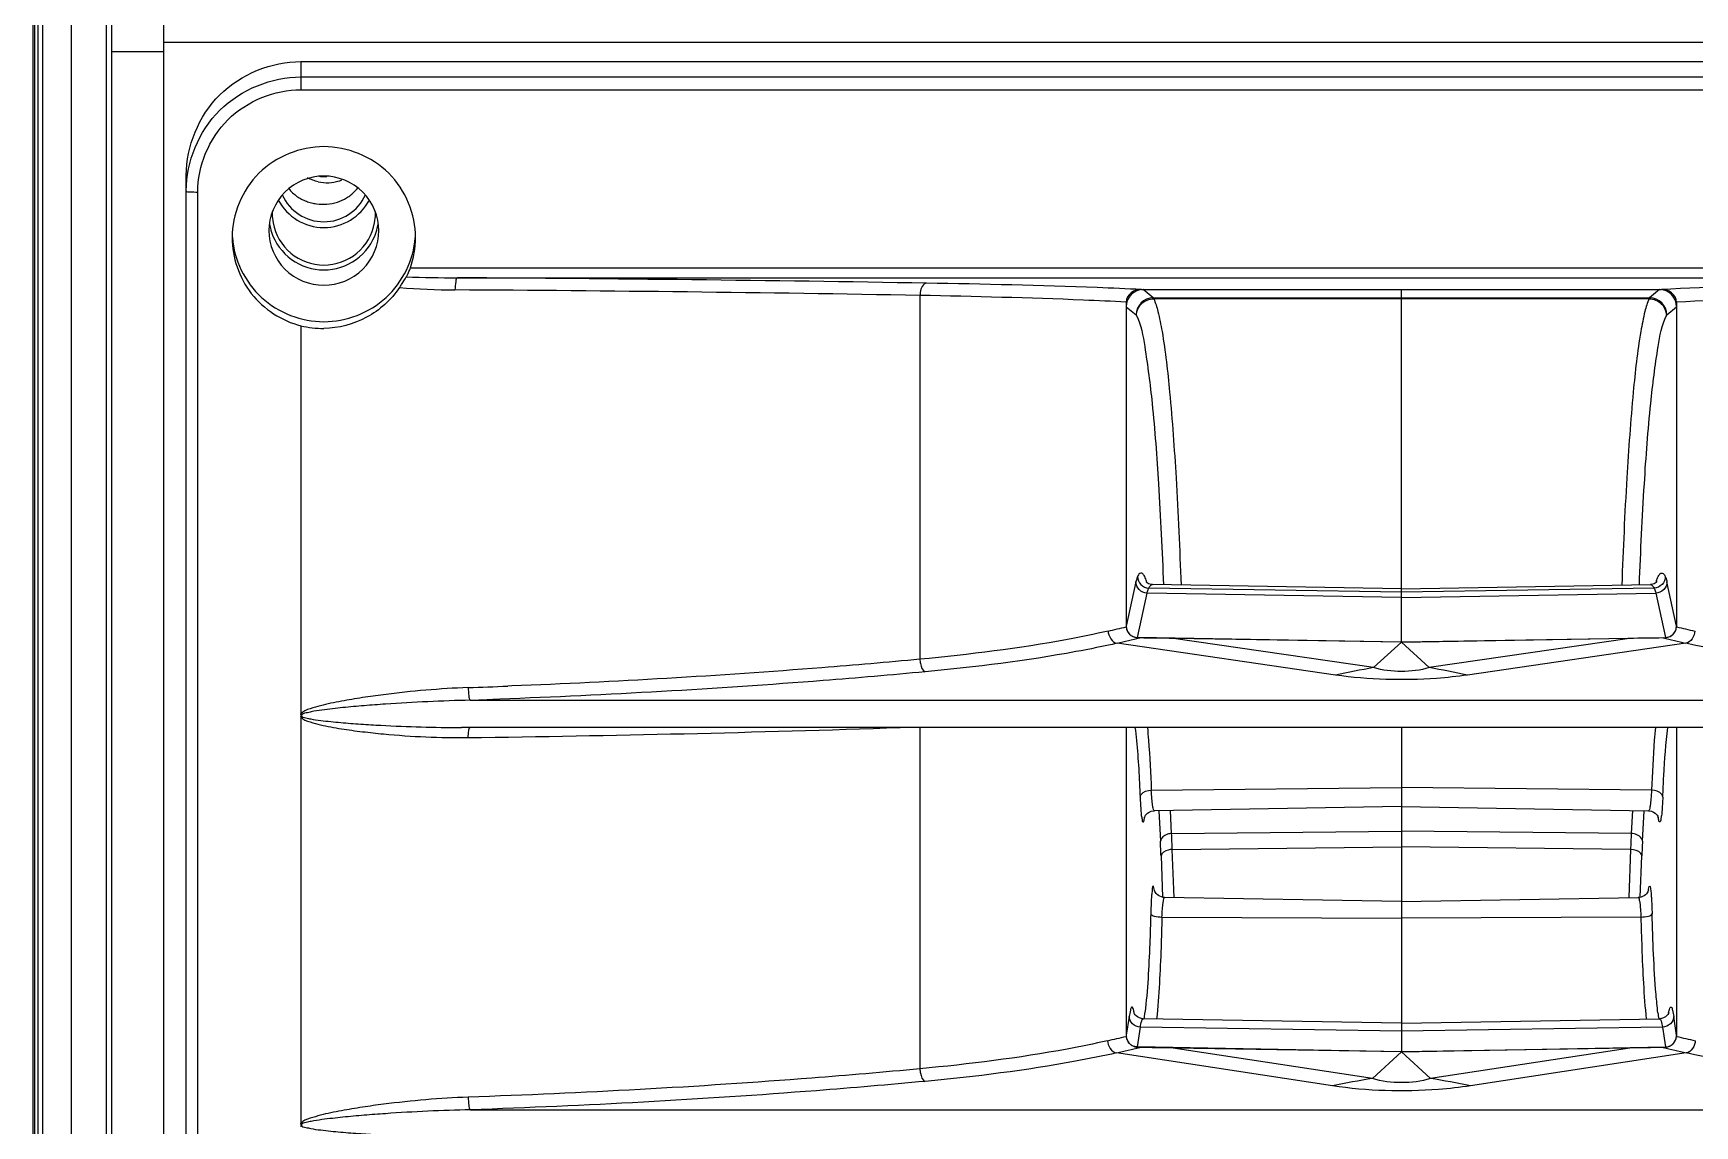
# Model space of a CAD drawing. Header units: millimetres. Extents: x 208114 to 212367, y 170574 to 176275.
# Drawn here: x 208771.5 to 208844, y 175260.6 to 175308.3 of the extents above; entities that cross this region are included whole.
import ezdxf

# ---------------------------------------------------------------- set-up
doc = ezdxf.new("R2010")
doc.units = ezdxf.units.MM
doc.header["$LTSCALE"] = 10

msp = doc.modelspace()

# ---------------------------------------------------------------- linework, layer by layer
for p, q in [((208771.522, 174469.292), (208771.522, 175432.692)), ((208771.589, 174469.292), (208771.589, 175432.692)), ((208771.73, 174469.292), (208771.73, 175432.692)), ((208771.944, 174469.292), (208771.944, 175432.692)), ((208773.183, 175432.692), (208773.183, 174469.292)), ((208774.716, 174469.292), (208774.716, 175432.692)), ((208774.947, 175183.292), (208774.947, 175432.492)), ((208777.197, 175413.692), (208777.197, 175202.047)), ((208885.197, 175307.891), (208777.197, 175307.891)), ((208774.947, 175307.492), (208777.197, 175307.492)), ((208783.197, 175307.054), (208783.197, 175305.824)), ((208783.197, 175307.054), (208879.197, 175307.054)), ((208783.197, 175306.382), (208879.197, 175306.382)), ((208783.197, 175305.824), (208879.197, 175305.824)), ((208778.197, 175202.169), (208778.197, 175302.092)), ((208778.697, 175202.108), (208778.697, 175301.358)), ((208787.972, 175298.061), (208874.422, 175298.061)), ((208790.023, 175297.622), (208872.371, 175297.622)), ((208819.86, 175297.111), (208842.534, 175297.111)), ((208820.37, 175296.748), (208819.94, 175297.111)), ((208831.197, 175281.727), (208831.197, 175297.111)), ((208842.454, 175297.111), (208842.024, 175296.748)), ((208810.197, 175296.853), (208810.197, 175280.983)), ((208819.197, 175296.561), (208819.197, 175282.398)), ((208819.197, 175296.363), (208819.622, 175296.005)), ((208820.37, 175296.748), (208842.024, 175296.748)), ((208820.391, 175296.713), (208842.004, 175296.713)), ((208842.772, 175296.005), (208843.197, 175296.363)), ((208843.197, 175296.561), (208843.197, 175282.398)), ((208783.197, 175295.529), (208783.197, 175278.596)), ((208819.614, 175284.354), (208819.197, 175282.428)), ((208831.197, 175283.903), (208820.177, 175284.091)), ((208820.335, 175284.239), (208820.337, 175284.239)), ((208831.197, 175284.049), (208820.336, 175284.239)), ((208831.197, 175284.049), (208842.058, 175284.239)), ((208842.217, 175284.091), (208831.197, 175283.903)), ((208842.057, 175284.239), (208842.059, 175284.239)), ((208843.197, 175282.428), (208842.78, 175284.354)), ((208819.683, 175281.93), (208820.104, 175283.873)), ((208831.197, 175283.683), (208820.104, 175283.873)), ((208831.197, 175283.683), (208842.29, 175283.873)), ((208842.29, 175283.873), (208842.711, 175281.93)), ((208831.197, 175281.727), (208819.683, 175281.93)), ((208831.197, 175281.727), (208821.252, 175281.892)), ((208829.985, 175280.617), (208821.252, 175281.892)), ((208831.197, 175281.727), (208842.711, 175281.93)), ((208841.142, 175281.892), (208831.197, 175281.727)), ((208841.142, 175281.892), (208832.409, 175280.617)), ((208828.32, 175280.295), (208818.798, 175281.684)), ((208831.197, 175281.727), (208829.985, 175280.617)), ((208831.197, 175281.727), (208832.409, 175280.617)), ((208843.596, 175281.684), (208834.074, 175280.295)), ((208792.396, 175279.817), (208792.217, 175279.81)), ((208790.588, 175279.195), (208871.807, 175279.195)), ((208791.87, 175279.241), (208791.57, 175279.23)), ((208783.197, 175278.466), (208783.197, 175260.731)), ((208790.194, 175278.004), (208790.202, 175278.004)), ((208872.2, 175278.004), (208790.199, 175278.004)), ((208810.197, 175278.004), (208810.197, 175263.118)), ((208819.197, 175278.004), (208819.197, 175264.532)), ((208831.197, 175278.004), (208831.197, 175263.862)), ((208843.197, 175278.004), (208843.197, 175264.532)), ((208820.288, 175275.27), (208831.197, 175275.386)), ((208842.106, 175275.27), (208831.197, 175275.386)), ((208831.197, 175274.562), (208820.422, 175274.374)), ((208831.197, 175274.562), (208841.972, 175274.374)), ((208820.614, 175274.378), (208820.684, 175273.044)), ((208821.174, 175273.381), (208821.122, 175274.387)), ((208841.272, 175274.387), (208841.22, 175273.381)), ((208841.71, 175273.044), (208841.78, 175274.378)), ((208821.174, 175273.381), (208831.197, 175273.491)), ((208841.22, 175273.381), (208831.197, 175273.491)), ((208820.712, 175272.408), (208820.777, 175270.603)), ((208821.202, 175272.688), (208831.197, 175272.797)), ((208821.278, 175270.585), (208821.202, 175272.688)), ((208841.192, 175272.688), (208831.197, 175272.797)), ((208841.192, 175272.688), (208841.116, 175270.585)), ((208841.617, 175270.603), (208841.682, 175272.408)), ((208831.197, 175270.412), (208820.866, 175270.592)), ((208831.197, 175270.412), (208841.528, 175270.592)), ((208820.753, 175269.737), (208831.197, 175269.687)), ((208841.641, 175269.737), (208831.197, 175269.687)), ((208819.32, 175265.398), (208819.197, 175264.58)), ((208819.535, 175265.547), (208819.527, 175265.563)), ((208831.197, 175265.109), (208819.937, 175265.305)), ((208831.197, 175265.109), (208842.457, 175265.305)), ((208843.197, 175264.58), (208843.074, 175265.398)), ((208819.679, 175264.071), (208819.81, 175264.938)), ((208831.197, 175264.757), (208819.81, 175264.938)), ((208842.584, 175264.938), (208831.197, 175264.757)), ((208842.584, 175264.938), (208842.715, 175264.071)), ((208828.189, 175262.375), (208818.774, 175263.814)), ((208831.197, 175263.862), (208819.679, 175264.071)), ((208829.933, 175262.696), (208821.237, 175264.025)), ((208831.197, 175263.853), (208821.237, 175264.025)), ((208831.197, 175263.853), (208829.933, 175262.696)), ((208831.197, 175263.862), (208842.715, 175264.071)), ((208841.158, 175264.025), (208831.197, 175263.853)), ((208831.197, 175263.853), (208832.461, 175262.696)), ((208841.158, 175264.025), (208832.461, 175262.696)), ((208843.62, 175263.814), (208834.205, 175262.375)), ((208790.588, 175261.33), (208871.807, 175261.33))]:
    msp.add_line(p, q)
for points in [[(208820.335, 175284.239), (208820.299, 175284.241), (208820.172, 175284.276), (208820.089, 175284.328), (208820.061, 175284.356)], [(208842.341, 175284.361), (208842.346, 175284.372), (208842.342, 175284.366), (208842.302, 175284.326), (208842.216, 175284.274), (208842.087, 175284.241), (208842.059, 175284.239)], [(208783.219, 175278.531), (208783.209, 175278.544), (208783.202, 175278.56), (208783.198, 175278.577), (208783.197, 175278.596)], [(208783.197, 175278.466), (208783.198, 175278.484), (208783.202, 175278.501), (208783.209, 175278.517), (208783.219, 175278.531)], [(208819.992, 175274.089), (208819.991, 175274.087), (208819.99, 175274.083), (208819.993, 175274.089), (208820, 175274.107), (208820.015, 175274.137), (208820.04, 175274.176), (208820.077, 175274.222), (208820.129, 175274.27), (208820.194, 175274.313), (208820.277, 175274.35), (208820.378, 175274.372), (208820.422, 175274.374)], [(208841.972, 175274.374), (208842.01, 175274.372), (208842.111, 175274.352), (208842.195, 175274.316), (208842.262, 175274.273), (208842.314, 175274.225), (208842.353, 175274.179), (208842.378, 175274.139), (208842.394, 175274.108), (208842.401, 175274.09), (208842.402, 175274.087)], [(208820.499, 175270.767), (208820.464, 175270.815), (208820.439, 175270.859), (208820.424, 175270.894), (208820.417, 175270.916)], [(208841.979, 175270.921), (208841.978, 175270.92), (208841.975, 175270.908), (208841.966, 175270.882), (208841.947, 175270.844), (208841.92, 175270.799)], [(208820.866, 175270.592), (208820.807, 175270.596), (208820.727, 175270.615), (208820.657, 175270.643), (208820.596, 175270.679), (208820.544, 175270.72), (208820.499, 175270.767)], [(208841.92, 175270.799), (208841.882, 175270.752), (208841.836, 175270.707), (208841.782, 175270.667), (208841.719, 175270.634), (208841.649, 175270.609), (208841.569, 175270.594), (208841.528, 175270.592)], [(208819.937, 175265.305), (208819.861, 175265.313), (208819.77, 175265.339), (208819.692, 175265.378), (208819.627, 175265.427), (208819.581, 175265.476), (208819.552, 175265.517), (208819.535, 175265.547)], [(208842.715, 175265.386), (208842.633, 175265.342), (208842.536, 175265.313), (208842.457, 175265.305)], [(208842.864, 175265.554), (208842.867, 175265.564), (208842.868, 175265.566), (208842.863, 175265.555), (208842.85, 175265.529), (208842.824, 175265.49), (208842.779, 175265.439), (208842.715, 175265.386)], [(208783.219, 175260.666), (208783.209, 175260.679), (208783.202, 175260.695), (208783.198, 175260.712), (208783.197, 175260.731)], [(208783.197, 175260.601), (208783.198, 175260.619), (208783.202, 175260.636), (208783.209, 175260.652), (208783.219, 175260.666)]]:
    msp.add_lwpolyline(points)
for centre, radius, start, end in [((208784.333, 175303.493), 1.726, 257.06395, 272.6211), ((208784.254, 175304.113), 2.077, 263.23268, 268.33879), ((208784.252, 175304.049), 2.012, 268.34407, 272.08911), ((208784.33, 175303.536), 1.769, 272.67221, 287.42991), ((208784.313, 175303.596), 1.831, 287.37411, 291.65981), ((208784.031, 175302.883), 2.121, 315.33064, 320.87674), ((208784.172, 175302.985), 2.156, 262.2226, 274.23907), ((208784.174, 175300.353), 2.377, 189.17547, 198.0886), ((208784.134, 175300.412), 2.187, 177.3002, 179.99693), ((208784.167, 175300.414), 2.22, 180.03696, 190.24658), ((208784.227, 175300.414), 2.22, 349.75342, 359.96304), ((208784.26, 175300.412), 2.187, 0.00307, 2.6998), ((208784.22, 175300.353), 2.377, 341.9114, 350.82453), ((208784.226, 175299.378), 3.971, 340.62933, 359.91803), ((208790.181, 175332.403), 35.309, 265.6448, 269.5659), ((208790.278, 175375.895), 78.273, 268.17911, 269.81299), ((208779.911, 173606.288), 1690.836, 88.973655, 89.661047), ((208779.936, 173524.5), 1773.151, 89.013042, 89.67406), ((208820.374, 175295.996), 0.752, 90.25885, 179.32363), ((208842.021, 175295.996), 0.752, 0.67637, 89.74115), ((208784.148, 175299.416), 4.001, 256.24992, 270.70216), ((208817.78, 175283.636), 2.421, 16.78688, 19.23805), ((208844.616, 175283.636), 2.423, 160.76174, 163.22503), ((208750.724, 175576.114), 301.593, 282.96782, 283.12279), ((208761.923, 175530.147), 254.889, 282.89328, 283.12045), ((208900.471, 175530.145), 254.888, 256.87955, 257.10672), ((208911.674, 175576.13), 301.609, 256.87722, 257.03217), ((208837.431, 175237.72), 43.538, 99.84698, 102.07954), ((208824.963, 175237.718), 43.541, 77.92052, 80.15296), ((208777.506, 175656.082), 376.559, 271.97629, 272.23893), ((208777.466, 175660.238), 381.269, 271.97223, 272.12001), ((208778.805, 176186.67), 909.178, 270.736526, 271.924115), ((208772.371, 175271.074), 48.858, 1.8931, 2.70731), ((208890.023, 175271.074), 48.858, 177.29269, 178.1069), ((208780.464, 175270.963), 40.274, 2.05632, 2.96197), ((208881.93, 175270.963), 40.274, 177.03803, 177.94368), ((208816.866, 175265.075), 2.719, 9.55023, 10.49278), ((208808.824, 175266.898), 11.266, 351.84141, 353.1571), ((208853.57, 175266.898), 11.266, 186.84314, 188.15863), ((208845.667, 175265.052), 2.86, 169.76797, 170.45596), ((208751.774, 175554.489), 297.692, 282.9287, 283.09024), ((208819.733, 175264.58), 0.536, 180.00455, 185.13916), ((208842.581, 175264.58), 0.616, 355.56634, 0.02345), ((208910.623, 175554.502), 297.705, 256.90976, 257.0713), ((208762.881, 175508.704), 251.188, 282.85675, 283.0927), ((208819.698, 175264.564), 0.497, 223.805, 231.5334), ((208819.691, 175264.556), 0.486, 231.54646, 236.61873), ((208819.69, 175264.554), 0.484, 236.61904, 240.21888), ((208819.687, 175264.549), 0.478, 240.20838, 247.61086), ((208819.684, 175264.541), 0.469, 247.62191, 250.83056), ((208899.512, 175508.703), 251.187, 256.9073, 257.14325), ((208842.741, 175264.479), 0.404, 290.41778, 295.69726), ((208837.34, 175217.588), 45.712, 99.32553, 101.54862), ((208825.053, 175217.586), 45.714, 78.45143, 80.67443)]:
    msp.add_arc(centre, radius, start, end)
for centre, major_axis, ratio, start_param, end_param in [((208784.197, 175302.082), (0, 2.267), 0.992501, 8.344017, 10.505539), ((208784.197, 175302.082), (0, -2.015), 0.992501, 5.144562, 7.421808), ((208819.948, 175296.355), (-0.391, 0.65), 0.987274, -0.535705, 1.023779), ((208842.446, 175296.355), (0.391, 0.65), 0.987274, -1.023779, 0.535705), ((208819.698, 175282.434), (0.262, 0.433), 0.987367, -4.161989, -2.61995), ((208823.819, 175182.525), (157.113, -7.019), 0.631093, 1.615312, 1.624665), ((208838.575, 175182.525), (157.113, 7.019), 0.631093, 1.516927, 1.52628), ((208842.696, 175282.434), (-0.262, 0.433), 0.987367, -3.663235, -2.121196), ((208823.533, 175164.66), (152.917, -7.148), 0.648348, 1.616105, 1.625612), ((208838.861, 175164.66), (152.917, 7.148), 0.648348, 1.515981, 1.525488)]:
    msp.add_ellipse(centre, major_axis=major_axis, ratio=ratio, start_param=start_param, end_param=end_param)
for points, knots in [([(208778.197, 175302.092), (208778.197, 175303.359), (208779.273, 175306.004), (208781.923, 175307.054), (208783.197, 175307.054)], [0, 0, 0, 0, 0.498669, 1, 1, 1, 1]), ([(208778.197, 175301.419), (208778.197, 175302.687), (208779.273, 175305.332), (208781.923, 175306.382), (208783.197, 175306.382)], [0, 0, 0, 0, 0.498669, 1, 1, 1, 1]), ([(208778.697, 175301.358), (208778.697, 175302.499), (208779.665, 175304.88), (208782.05, 175305.824), (208783.197, 175305.824)], [0, 0, 0, 0, 0.498669, 1, 1, 1, 1]), ([(208784.197, 175303.343), (208783.178, 175303.343), (208781.058, 175302.503), (208780.197, 175300.387), (208780.197, 175299.373)], [0, 0, 0, 0, 0.501333, 1, 1, 1, 1]), ([(208788.197, 175299.373), (208788.197, 175300.387), (208787.337, 175302.503), (208785.217, 175303.343), (208784.197, 175303.343)], [0, 0, 0, 0, 0.498661, 1, 1, 1, 1]), ([(208778.197, 175301.419), (208778.197, 175301.368), (208778.462, 175301.389), (208778.579, 175301.358), (208778.697, 175301.358)], [0, 0, 0, 0, 0.301345, 1, 1, 1, 1]), ([(208784.197, 175302.061), (208783.585, 175302.061), (208782.314, 175301.557), (208781.797, 175300.287), (208781.797, 175299.679)], [0, 0, 0, 0, 0.501331, 1, 1, 1, 1]), ([(208782.67, 175301.512), (208782.721, 175301.448), (208782.832, 175301.328), (208782.959, 175301.223), (208783.025, 175301.176)], [0, 0, 0, 0, 0.501518, 1, 1, 1, 1]), ([(208783.947, 175301.811), (208783.867, 175301.829), (208783.708, 175301.878), (208783.556, 175301.945), (208783.481, 175301.983)], [0, 0, 0, 0, 0.492681, 1, 1, 1, 1]), ([(208786.597, 175299.679), (208786.597, 175300.287), (208786.081, 175301.557), (208784.809, 175302.061), (208784.197, 175302.061)], [0, 0, 0, 0, 0.498669, 1, 1, 1, 1]), ([(208785.188, 175301.109), (208785.252, 175301.149), (208785.375, 175301.237), (208785.487, 175301.338), (208785.54, 175301.391)], [0, 0, 0, 0, 0.500644, 1, 1, 1, 1]), ([(208783.025, 175301.176), (208783.089, 175301.131), (208783.221, 175301.05), (208783.364, 175300.987), (208783.436, 175300.96)], [0, 0, 0, 0, 0.499542, 1, 1, 1, 1]), ([(208783.436, 175300.96), (208783.508, 175300.933), (208783.654, 175300.888), (208783.804, 175300.859), (208783.88, 175300.849)], [0, 0, 0, 0, 0.500034, 1, 1, 1, 1]), ([(208784.331, 175300.835), (208784.485, 175300.846), (208784.786, 175300.902), (208785.063, 175301.031), (208785.188, 175301.109)], [0, 0, 0, 0, 0.511419, 1, 1, 1, 1]), ([(208781.982, 175300.019), (208782.073, 175299.518), (208782.636, 175298.548), (208784.197, 175297.994), (208785.758, 175298.548), (208786.321, 175299.518), (208786.412, 175300.019)], [0, 0, 0, 0, 0.249445, 0.5, 0.750555, 1, 1, 1, 1]), ([(208780.197, 175299.373), (208780.197, 175298.516), (208780.794, 175296.748), (208782.363, 175295.743), (208783.197, 175295.529)], [0, 0, 0, 0, 0.498882, 1, 1, 1, 1]), ([(208780.209, 175299.374), (208780.284, 175298.41), (208781.212, 175296.465), (208783.225, 175295.709), (208784.197, 175295.709)], [0, 0, 0, 0, 0.498728, 1, 1, 1, 1]), ([(208781.797, 175299.679), (208781.797, 175299.07), (208782.314, 175297.801), (208783.585, 175297.297), (208784.197, 175297.297)], [0, 0, 0, 0, 0.498669, 1, 1, 1, 1]), ([(208781.914, 175299.615), (208782.067, 175299.147), (208782.695, 175298.287), (208784.197, 175297.81), (208785.699, 175298.287), (208786.327, 175299.147), (208786.48, 175299.615)], [0, 0, 0, 0, 0.249475, 0.5, 0.750525, 1, 1, 1, 1]), ([(208784.197, 175297.297), (208784.809, 175297.297), (208786.081, 175297.801), (208786.597, 175299.07), (208786.597, 175299.679)], [0, 0, 0, 0, 0.501331, 1, 1, 1, 1]), ([(208784.197, 175295.709), (208785.169, 175295.709), (208787.182, 175296.465), (208788.11, 175298.409), (208788.185, 175299.373)], [0, 0, 0, 0, 0.501272, 1, 1, 1, 1]), ([(208787.791, 175297.662), (208787.805, 175297.683), (208787.876, 175297.812), (208787.932, 175297.947), (208787.972, 175298.061)], [0, 0, 0, 0, 0.176953, 1, 1, 1, 1]), ([(208787.499, 175297.196), (208787.137, 175296.663), (208786.142, 175295.759), (208784.84, 175295.423), (208784.197, 175295.415)], [0, 0, 0, 0, 0.500667, 1, 1, 1, 1]), ([(208787.499, 175297.196), (208787.53, 175297.241), (208787.632, 175297.394), (208787.723, 175297.553), (208787.791, 175297.662)], [0, 0, 0, 0, 0.301415, 1, 1, 1, 1]), ([(208790.023, 175297.622), (208789.966, 175297.613), (208789.942, 175297.364), (208789.917, 175297.219), (208789.913, 175297.095)], [0, 0, 0, 0, 0.317, 1, 1, 1, 1]), ([(208810.478, 175297.388), (208810.442, 175297.386), (208810.244, 175297.276), (208810.208, 175297.027), (208810.197, 175296.853)], [0, 0, 0, 0, 0.172206, 1, 1, 1, 1]), ([(208819.86, 175297.111), (208819.216, 175297.142), (208816.09, 175297.273), (208812.961, 175297.345), (208810.478, 175297.388)], [0, 0, 0, 0, 0.206253, 1, 1, 1, 1]), ([(208819.86, 175297.111), (208819.703, 175297.111), (208819.376, 175297.032), (208819.197, 175296.715), (208819.197, 175296.561)], [0, 0, 0, 0, 0.505539, 1, 1, 1, 1]), ([(208851.916, 175297.388), (208851.008, 175297.372), (208847.88, 175297.309), (208844.752, 175297.219), (208842.534, 175297.111)], [0, 0, 0, 0, 0.290124, 1, 1, 1, 1]), ([(208843.197, 175296.561), (208843.197, 175296.715), (208843.018, 175297.032), (208842.691, 175297.111), (208842.534, 175297.111)], [0, 0, 0, 0, 0.49446, 1, 1, 1, 1]), ([(208819.197, 175296.561), (208818.574, 175296.594), (208815.576, 175296.731), (208812.574, 175296.807), (208810.197, 175296.853)], [0, 0, 0, 0, 0.207802, 1, 1, 1, 1]), ([(208819.642, 175295.975), (208819.645, 175296.163), (208819.809, 175296.553), (208820.201, 175296.711), (208820.391, 175296.712)], [0, 0, 0, 0, 0.498887, 1, 1, 1, 1]), ([(208820.37, 175296.748), (208820.374, 175296.744), (208820.382, 175296.732), (208820.388, 175296.72), (208820.391, 175296.713)], [0, 0, 0, 0, 0.424269, 1, 1, 1, 1]), ([(208820.391, 175296.713), (208820.475, 175296.535), (208820.611, 175296.057), (208820.875, 175294.703), (208821.139, 175292.279), (208821.403, 175288.591), (208821.528, 175285.782), (208821.584, 175284.222)], [0, 0, 0, 0, 0.046904, 0.117704, 0.329384, 0.627583, 1, 1, 1, 1]), ([(208842.003, 175296.713), (208841.919, 175296.535), (208841.783, 175296.057), (208841.519, 175294.703), (208841.255, 175292.279), (208840.991, 175288.591), (208840.866, 175285.782), (208840.81, 175284.222)], [0, 0, 0, 0, 0.046904, 0.117704, 0.329385, 0.627583, 1, 1, 1, 1]), ([(208842.003, 175296.712), (208842.193, 175296.711), (208842.585, 175296.553), (208842.749, 175296.163), (208842.752, 175295.975)], [0, 0, 0, 0, 0.501115, 1, 1, 1, 1]), ([(208842.024, 175296.748), (208842.02, 175296.744), (208842.012, 175296.732), (208842.006, 175296.72), (208842.004, 175296.713)], [0, 0, 0, 0, 0.424288, 1, 1, 1, 1]), ([(208852.197, 175296.853), (208851.33, 175296.836), (208848.33, 175296.769), (208845.329, 175296.674), (208843.197, 175296.561)], [0, 0, 0, 0, 0.288752, 1, 1, 1, 1]), ([(208819.622, 175296.005), (208819.626, 175296.001), (208819.635, 175295.991), (208819.64, 175295.978), (208819.642, 175295.969)], [0, 0, 0, 0, 0.360568, 1, 1, 1, 1]), ([(208819.642, 175295.975), (208819.845, 175295.556), (208820.072, 175294.252), (208820.386, 175291.813), (208820.633, 175288.338), (208820.762, 175285.702), (208820.819, 175284.236)], [0, 0, 0, 0, 0.11816, 0.329812, 0.627692, 1, 1, 1, 1]), ([(208841.575, 175284.236), (208841.632, 175285.702), (208841.761, 175288.338), (208842.008, 175291.813), (208842.322, 175294.252), (208842.549, 175295.556), (208842.752, 175295.975)], [0, 0, 0, 0, 0.372308, 0.670188, 0.88184, 1, 1, 1, 1]), ([(208842.752, 175295.975), (208842.755, 175295.981), (208842.757, 175295.99), (208842.769, 175296), (208842.772, 175295.998)], [0, 0, 0, 0, 0.653, 1, 1, 1, 1]), ([(208820.066, 175284.434), (208820.041, 175284.505), (208819.997, 175284.61), (208819.899, 175284.756), (208819.75, 175284.723), (208819.711, 175284.638), (208819.687, 175284.591)], [0, 0, 0, 0, 0.366588, 0.583616, 0.740605, 1, 1, 1, 1]), ([(208842.328, 175284.434), (208842.353, 175284.505), (208842.397, 175284.61), (208842.495, 175284.756), (208842.644, 175284.723), (208842.683, 175284.638), (208842.707, 175284.591)], [0, 0, 0, 0, 0.366578, 0.583603, 0.740597, 1, 1, 1, 1]), ([(208819.687, 175284.591), (208819.68, 175284.578), (208819.647, 175284.501), (208819.628, 175284.42), (208819.614, 175284.354)], [0, 0, 0, 0, 0.181172, 1, 1, 1, 1]), ([(208820.104, 175283.873), (208819.979, 175283.877), (208819.726, 175283.98), (208819.615, 175284.233), (208819.614, 175284.354)], [0, 0, 0, 0, 0.507339, 1, 1, 1, 1]), ([(208819.687, 175284.591), (208819.687, 175284.465), (208819.792, 175284.204), (208820.051, 175284.094), (208820.177, 175284.091)], [0, 0, 0, 0, 0.498896, 1, 1, 1, 1]), ([(208820.104, 175283.873), (208820.11, 175283.896), (208820.129, 175283.971), (208820.151, 175284.046), (208820.177, 175284.091)], [0, 0, 0, 0, 0.318696, 1, 1, 1, 1]), ([(208820.177, 175284.091), (208820.189, 175284.113), (208820.225, 175284.174), (208820.287, 175284.239), (208820.335, 175284.239)], [0, 0, 0, 0, 0.343679, 1, 1, 1, 1]), ([(208842.059, 175284.239), (208842.107, 175284.239), (208842.169, 175284.174), (208842.205, 175284.113), (208842.217, 175284.091)], [0, 0, 0, 0, 0.656378, 1, 1, 1, 1]), ([(208842.707, 175284.591), (208842.707, 175284.465), (208842.602, 175284.204), (208842.343, 175284.094), (208842.217, 175284.091)], [0, 0, 0, 0, 0.498897, 1, 1, 1, 1]), ([(208842.217, 175284.091), (208842.224, 175284.079), (208842.256, 175284.009), (208842.275, 175283.934), (208842.29, 175283.873)], [0, 0, 0, 0, 0.182461, 1, 1, 1, 1]), ([(208842.78, 175284.354), (208842.779, 175284.233), (208842.668, 175283.98), (208842.415, 175283.877), (208842.29, 175283.873)], [0, 0, 0, 0, 0.492424, 1, 1, 1, 1]), ([(208842.707, 175284.591), (208842.714, 175284.578), (208842.747, 175284.501), (208842.766, 175284.42), (208842.78, 175284.354)], [0, 0, 0, 0, 0.181172, 1, 1, 1, 1]), ([(208818.402, 175282.214), (208817.818, 175282.079), (208815.106, 175281.526), (208812.354, 175281.186), (208810.197, 175280.983)], [0, 0, 0, 0, 0.216862, 1, 1, 1, 1]), ([(208819.197, 175282.398), (208819.197, 175282.262), (208819.36, 175281.988), (208819.644, 175281.913), (208819.783, 175281.912)], [0, 0, 0, 0, 0.494339, 1, 1, 1, 1]), ([(208842.611, 175281.912), (208842.75, 175281.913), (208843.034, 175281.988), (208843.197, 175282.262), (208843.197, 175282.398)], [0, 0, 0, 0, 0.505661, 1, 1, 1, 1]), ([(208818.798, 175281.684), (208818.202, 175281.548), (208815.436, 175280.988), (208812.631, 175280.643), (208810.431, 175280.436)], [0, 0, 0, 0, 0.216841, 1, 1, 1, 1]), ([(208851.963, 175280.436), (208851.174, 175280.51), (208848.37, 175280.808), (208845.574, 175281.231), (208843.596, 175281.684)], [0, 0, 0, 0, 0.280714, 1, 1, 1, 1]), ([(208810.431, 175280.436), (208808.948, 175280.297), (208802.77, 175279.767), (208796.578, 175279.419), (208791.87, 175279.241)], [0, 0, 0, 0, 0.240277, 1, 1, 1, 1]), ([(208810.197, 175280.983), (208808.773, 175280.849), (208802.848, 175280.337), (208796.909, 175279.996), (208792.396, 175279.817)], [0, 0, 0, 0, 0.240492, 1, 1, 1, 1]), ([(208810.197, 175280.983), (208810.198, 175280.92), (208810.221, 175280.728), (208810.299, 175280.48), (208810.431, 175280.436)], [0, 0, 0, 0, 0.311589, 1, 1, 1, 1]), ([(208832.409, 175280.617), (208832.022, 175280.489), (208831.197, 175280.42), (208830.372, 175280.489), (208829.985, 175280.617)], [0, 0, 0, 0, 0.499804, 1, 1, 1, 1]), ([(208790.492, 175279.747), (208789.877, 175279.725), (208788.645, 175279.647), (208787.109, 175279.483), (208785.88, 175279.313), (208784.964, 175279.158), (208784.191, 175279.007), (208783.612, 175278.828), (208783.283, 175278.724), (208783.197, 175278.596)], [0, 0, 0, 0, 0.24843, 0.498145, 0.623404, 0.748888, 0.874575, 0.937524, 1, 1, 1, 1]), ([(208790.492, 175279.747), (208790.493, 175279.627), (208790.517, 175279.451), (208790.537, 175279.241), (208790.588, 175279.195)], [0, 0, 0, 0, 0.636126, 1, 1, 1, 1]), ([(208834.074, 175280.295), (208833.629, 175280.23), (208831.718, 175280.032), (208829.776, 175280.082), (208828.32, 175280.295)], [0, 0, 0, 0, 0.234061, 1, 1, 1, 1]), ([(208790.588, 175279.195), (208789.97, 175279.183), (208788.735, 175279.14), (208787.192, 175279.051), (208785.957, 175278.959), (208785.187, 175278.889), (208784.568, 175278.824), (208784.113, 175278.765), (208783.711, 175278.715), (208783.45, 175278.635), (208783.219, 175278.609), (208783.219, 175278.531)], [0, 0, 0, 0, 0.249558, 0.499503, 0.624595, 0.749754, 0.812358, 0.874982, 0.937802, 0.968232, 1, 1, 1, 1]), ([(208783.197, 175278.466), (208783.284, 175278.339), (208783.613, 175278.242), (208784.191, 175278.078), (208784.964, 175277.946), (208785.88, 175277.819), (208787.11, 175277.689), (208788.646, 175277.582), (208789.878, 175277.558), (208790.492, 175277.567)], [0, 0, 0, 0, 0.062102, 0.124897, 0.250441, 0.375869, 0.501126, 0.751012, 1, 1, 1, 1]), ([(208783.219, 175278.531), (208783.219, 175278.457), (208783.436, 175278.431), (208783.683, 175278.358), (208784.064, 175278.314), (208784.495, 175278.262), (208785.081, 175278.208), (208785.81, 175278.152), (208786.979, 175278.082), (208788.44, 175278.022), (208789.609, 175278.004), (208790.194, 175278.004)], [0, 0, 0, 0, 0.031566, 0.062025, 0.124873, 0.187467, 0.250046, 0.375175, 0.500259, 0.750255, 1, 1, 1, 1]), ([(208790.492, 175277.567), (208790.493, 175277.668), (208790.511, 175277.794), (208790.529, 175277.992), (208790.576, 175278.006)], [0, 0, 0, 0, 0.676374, 1, 1, 1, 1]), ([(208819.575, 175278.013), (208819.601, 175277.822), (208819.711, 175276.81), (208819.764, 175275.793), (208819.798, 175274.97)], [0, 0, 0, 0, 0.189819, 1, 1, 1, 1]), ([(208820.116, 175278.013), (208820.135, 175277.825), (208820.214, 175276.913), (208820.259, 175275.997), (208820.288, 175275.27)], [0, 0, 0, 0, 0.205919, 1, 1, 1, 1]), ([(208842.278, 175278.013), (208842.259, 175277.825), (208842.18, 175276.913), (208842.135, 175275.997), (208842.106, 175275.27)], [0, 0, 0, 0, 0.205919, 1, 1, 1, 1]), ([(208842.596, 175274.97), (208842.609, 175275.281), (208842.659, 175276.297), (208842.725, 175277.314), (208842.819, 175278.013)], [0, 0, 0, 0, 0.306446, 1, 1, 1, 1]), ([(208819.798, 175274.97), (208819.802, 175275.01), (208819.89, 175275.203), (208820.127, 175275.264), (208820.288, 175275.27)], [0, 0, 0, 0, 0.198624, 1, 1, 1, 1]), ([(208820.422, 175274.374), (208820.398, 175274.374), (208820.368, 175274.485), (208820.338, 175274.634), (208820.308, 175274.928), (208820.295, 175275.145), (208820.288, 175275.27)], [0, 0, 0, 0, 0.078058, 0.274693, 0.587018, 1, 1, 1, 1]), ([(208842.106, 175275.27), (208842.099, 175275.145), (208842.086, 175274.928), (208842.056, 175274.634), (208842.027, 175274.485), (208841.996, 175274.374), (208841.972, 175274.374)], [0, 0, 0, 0, 0.412978, 0.725303, 0.921939, 1, 1, 1, 1]), ([(208842.596, 175274.97), (208842.593, 175275.01), (208842.504, 175275.203), (208842.267, 175275.264), (208842.106, 175275.27)], [0, 0, 0, 0, 0.198618, 1, 1, 1, 1]), ([(208819.798, 175274.97), (208819.807, 175274.76), (208819.826, 175274.481), (208819.852, 175274.135), (208819.889, 175274.001), (208819.892, 175273.886), (208819.97, 175273.883), (208819.975, 175274), (208819.997, 175274.063), (208820.005, 175274.113)], [0, 0, 0, 0, 0.465292, 0.630248, 0.744082, 0.805089, 0.827023, 0.887108, 1, 1, 1, 1]), ([(208842.596, 175274.97), (208842.587, 175274.76), (208842.568, 175274.481), (208842.542, 175274.135), (208842.505, 175274.001), (208842.502, 175273.886), (208842.424, 175273.883), (208842.419, 175274), (208842.397, 175274.063), (208842.389, 175274.114)], [0, 0, 0, 0, 0.465254, 0.630197, 0.744016, 0.805001, 0.826935, 0.88706, 1, 1, 1, 1]), ([(208821.174, 175273.381), (208821.112, 175273.379), (208820.913, 175273.351), (208820.695, 175273.188), (208820.684, 175273.044)], [0, 0, 0, 0, 0.298827, 1, 1, 1, 1]), ([(208841.71, 175273.044), (208841.707, 175273.088), (208841.628, 175273.292), (208841.384, 175273.375), (208841.22, 175273.381)], [0, 0, 0, 0, 0.211795, 1, 1, 1, 1]), ([(208821.202, 175272.688), (208821.141, 175272.685), (208820.957, 175272.664), (208820.725, 175272.54), (208820.712, 175272.408)], [0, 0, 0, 0, 0.315198, 1, 1, 1, 1]), ([(208841.682, 175272.408), (208841.679, 175272.445), (208841.584, 175272.631), (208841.352, 175272.682), (208841.192, 175272.688)], [0, 0, 0, 0, 0.190792, 1, 1, 1, 1]), ([(208820.426, 175270.894), (208820.418, 175270.962), (208820.346, 175271.261), (208820.32, 175270.883), (208820.31, 175270.776)], [0, 0, 0, 0, 0.390671, 1, 1, 1, 1]), ([(208841.969, 175270.894), (208841.976, 175270.963), (208842.049, 175271.261), (208842.074, 175270.881), (208842.084, 175270.773)], [0, 0, 0, 0, 0.387946, 1, 1, 1, 1]), ([(208820.31, 175270.776), (208820.304, 175270.716), (208820.28, 175270.417), (208820.269, 175270.117), (208820.263, 175269.878)], [0, 0, 0, 0, 0.202743, 1, 1, 1, 1]), ([(208820.753, 175269.737), (208820.757, 175269.852), (208820.769, 175270.053), (208820.792, 175270.335), (208820.821, 175270.477), (208820.843, 175270.592), (208820.866, 175270.592)], [0, 0, 0, 0, 0.396511, 0.713518, 0.919742, 1, 1, 1, 1]), ([(208841.528, 175270.592), (208841.551, 175270.592), (208841.573, 175270.477), (208841.602, 175270.335), (208841.625, 175270.053), (208841.637, 175269.852), (208841.641, 175269.737)], [0, 0, 0, 0, 0.080268, 0.286499, 0.603502, 1, 1, 1, 1]), ([(208842.084, 175270.773), (208842.09, 175270.713), (208842.114, 175270.415), (208842.125, 175270.116), (208842.131, 175269.878)], [0, 0, 0, 0, 0.20317, 1, 1, 1, 1]), ([(208820.263, 175269.878), (208820.251, 175269.441), (208820.201, 175267.999), (208820.131, 175266.555), (208820.01, 175265.556)], [0, 0, 0, 0, 0.302697, 1, 1, 1, 1]), ([(208820.263, 175269.878), (208820.275, 175269.819), (208820.489, 175269.76), (208820.64, 175269.74), (208820.753, 175269.737)], [0, 0, 0, 0, 0.346008, 1, 1, 1, 1]), ([(208820.753, 175269.737), (208820.742, 175269.295), (208820.695, 175267.81), (208820.626, 175266.325), (208820.519, 175265.288)], [0, 0, 0, 0, 0.297739, 1, 1, 1, 1]), ([(208841.641, 175269.737), (208841.755, 175269.74), (208841.905, 175269.76), (208842.119, 175269.819), (208842.131, 175269.878)], [0, 0, 0, 0, 0.653991, 1, 1, 1, 1]), ([(208841.641, 175269.737), (208841.652, 175269.295), (208841.699, 175267.81), (208841.768, 175266.325), (208841.875, 175265.288)], [0, 0, 0, 0, 0.297738, 1, 1, 1, 1]), ([(208842.384, 175265.556), (208842.351, 175265.825), (208842.217, 175267.263), (208842.162, 175268.706), (208842.131, 175269.878)], [0, 0, 0, 0, 0.187984, 1, 1, 1, 1]), ([(208819.54, 175265.57), (208819.527, 175265.637), (208819.511, 175265.709), (208819.469, 175265.811), (208819.388, 175265.799), (208819.372, 175265.609), (208819.334, 175265.492), (208819.32, 175265.398)], [0, 0, 0, 0, 0.289837, 0.357291, 0.3972, 0.591797, 1, 1, 1, 1]), ([(208819.81, 175264.938), (208819.686, 175264.943), (208819.439, 175265.037), (208819.322, 175265.281), (208819.32, 175265.398)], [0, 0, 0, 0, 0.515213, 1, 1, 1, 1]), ([(208819.81, 175264.938), (208819.826, 175265.031), (208819.849, 175265.133), (208819.9, 175265.306), (208819.937, 175265.305)], [0, 0, 0, 0, 0.715018, 1, 1, 1, 1]), ([(208842.457, 175265.305), (208842.494, 175265.306), (208842.545, 175265.133), (208842.568, 175265.031), (208842.584, 175264.938)], [0, 0, 0, 0, 0.285039, 1, 1, 1, 1]), ([(208843.074, 175265.398), (208843.072, 175265.281), (208842.955, 175265.037), (208842.708, 175264.943), (208842.584, 175264.938)], [0, 0, 0, 0, 0.484554, 1, 1, 1, 1]), ([(208842.853, 175265.56), (208842.865, 175265.629), (208842.882, 175265.704), (208842.923, 175265.809), (208843.005, 175265.803), (208843.022, 175265.608), (208843.06, 175265.493), (208843.074, 175265.398)], [0, 0, 0, 0, 0.295757, 0.365064, 0.404641, 0.595357, 1, 1, 1, 1]), ([(208819.197, 175264.532), (208819.197, 175264.397), (208819.36, 175264.122), (208819.644, 175264.047), (208819.782, 175264.046)], [0, 0, 0, 0, 0.494343, 1, 1, 1, 1]), ([(208842.612, 175264.046), (208842.75, 175264.047), (208843.034, 175264.122), (208843.197, 175264.397), (208843.197, 175264.532)], [0, 0, 0, 0, 0.505657, 1, 1, 1, 1]), ([(208818.379, 175264.343), (208817.796, 175264.209), (208815.091, 175263.66), (208812.348, 175263.321), (208810.197, 175263.118)], [0, 0, 0, 0, 0.217028, 1, 1, 1, 1]), ([(208818.774, 175263.814), (208818.179, 175263.678), (208815.421, 175263.121), (208812.624, 175262.777), (208810.431, 175262.571)], [0, 0, 0, 0, 0.217007, 1, 1, 1, 1]), ([(208842.916, 175264.116), (208842.934, 175264.124), (208842.97, 175264.145), (208843.001, 175264.17), (208843.017, 175264.183)], [0, 0, 0, 0, 0.499203, 1, 1, 1, 1]), ([(208843.017, 175264.183), (208843.025, 175264.19), (208843.04, 175264.204), (208843.054, 175264.219), (208843.061, 175264.227)], [0, 0, 0, 0, 0.499804, 1, 1, 1, 1]), ([(208851.963, 175262.571), (208851.177, 175262.645), (208848.381, 175262.942), (208845.592, 175263.363), (208843.62, 175263.814)], [0, 0, 0, 0, 0.280564, 1, 1, 1, 1]), ([(208810.197, 175263.118), (208808.625, 175262.97), (208802.067, 175262.409), (208795.492, 175262.054), (208790.492, 175261.882)], [0, 0, 0, 0, 0.239869, 1, 1, 1, 1]), ([(208810.197, 175263.118), (208810.198, 175263.055), (208810.221, 175262.863), (208810.299, 175262.615), (208810.431, 175262.571)], [0, 0, 0, 0, 0.311589, 1, 1, 1, 1]), ([(208810.431, 175262.571), (208808.848, 175262.423), (208802.244, 175261.859), (208795.623, 175261.503), (208790.588, 175261.33)], [0, 0, 0, 0, 0.239867, 1, 1, 1, 1]), ([(208834.205, 175262.375), (208833.743, 175262.304), (208831.745, 175262.089), (208829.713, 175262.142), (208828.189, 175262.375)], [0, 0, 0, 0, 0.232838, 1, 1, 1, 1]), ([(208832.461, 175262.696), (208832.06, 175262.555), (208831.197, 175262.481), (208830.335, 175262.555), (208829.933, 175262.696)], [0, 0, 0, 0, 0.499804, 1, 1, 1, 1]), ([(208790.492, 175261.882), (208789.877, 175261.86), (208788.645, 175261.782), (208787.109, 175261.618), (208785.88, 175261.448), (208784.964, 175261.293), (208784.191, 175261.142), (208783.612, 175260.963), (208783.283, 175260.859), (208783.197, 175260.731)], [0, 0, 0, 0, 0.24843, 0.498145, 0.623404, 0.748888, 0.874575, 0.937524, 1, 1, 1, 1]), ([(208790.492, 175261.882), (208790.493, 175261.762), (208790.517, 175261.586), (208790.537, 175261.376), (208790.588, 175261.33)], [0, 0, 0, 0, 0.636126, 1, 1, 1, 1]), ([(208790.588, 175261.33), (208789.97, 175261.318), (208788.735, 175261.275), (208787.192, 175261.186), (208785.957, 175261.093), (208785.187, 175261.024), (208784.568, 175260.959), (208784.113, 175260.9), (208783.711, 175260.85), (208783.45, 175260.77), (208783.219, 175260.744), (208783.219, 175260.666)], [0, 0, 0, 0, 0.249558, 0.499503, 0.624595, 0.749754, 0.812358, 0.874982, 0.937802, 0.968232, 1, 1, 1, 1]), ([(208783.219, 175260.666), (208783.219, 175260.592), (208783.436, 175260.565), (208783.683, 175260.493), (208784.064, 175260.449), (208784.495, 175260.397), (208785.081, 175260.343), (208785.81, 175260.287), (208786.979, 175260.217), (208788.44, 175260.157), (208789.609, 175260.139), (208790.194, 175260.139)], [0, 0, 0, 0, 0.031566, 0.062025, 0.124873, 0.187467, 0.250046, 0.375175, 0.500259, 0.750255, 1, 1, 1, 1])]:
    msp.add_open_spline(points, degree=3, knots=knots)
for points in [[(208818.402, 175282.214), (208818.408, 175281.993), (208818.58, 175281.714), (208818.798, 175281.684)], [(208843.992, 175282.214), (208843.986, 175281.993), (208843.814, 175281.714), (208843.596, 175281.684)], [(208819.339, 175264.22), (208819.26, 175264.303), (208819.209, 175264.419), (208819.199, 175264.532)], [(208843.061, 175264.227), (208843.136, 175264.309), (208843.187, 175264.421), (208843.196, 175264.532)], [(208818.379, 175264.343), (208818.385, 175264.123), (208818.556, 175263.844), (208818.774, 175263.814)], [(208819.679, 175264.071), (208819.629, 175264.072), (208819.578, 175264.081), (208819.53, 175264.097)], [(208842.715, 175264.071), (208842.771, 175264.072), (208842.829, 175264.081), (208842.882, 175264.101)], [(208844.015, 175264.343), (208844.009, 175264.123), (208843.838, 175263.844), (208843.62, 175263.814)]]:
    msp.add_open_spline(points, degree=3)

doc.saveas('drawing.dxf')
